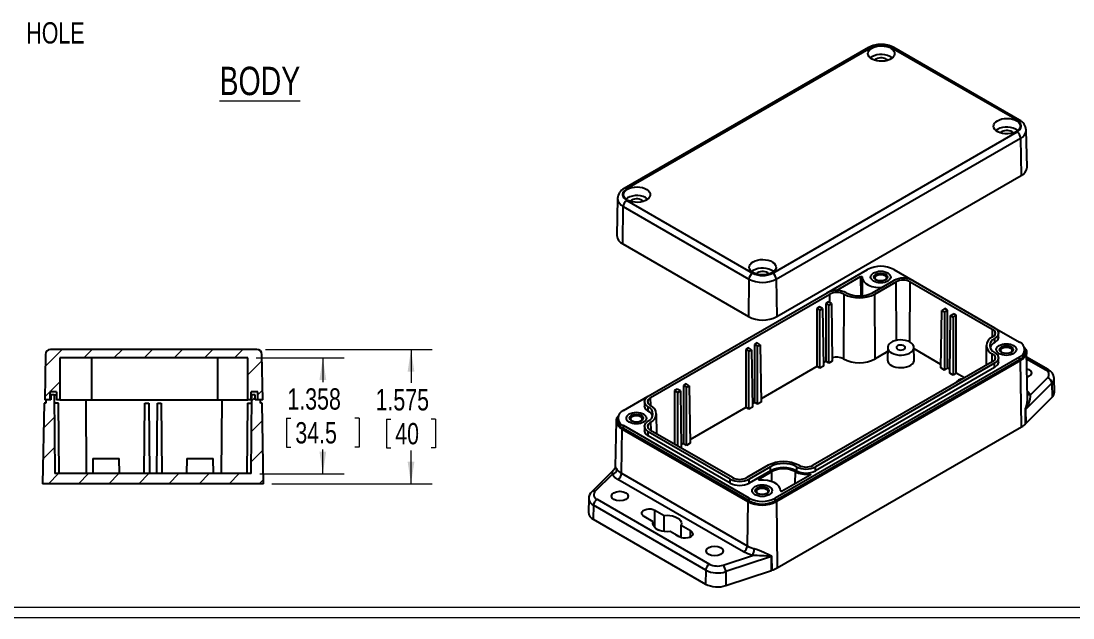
# Model space of a CAD drawing. Header units: inches. Extents: x 0.5 to 33.5, y 0.5 to 21.5.
# Drawn here: x 11.69 to 24.04, y 0.53 to 7.54 of the extents above; entities that cross this region are included whole.
import ezdxf

# ---------------------------------------------------------------- set-up
doc = ezdxf.new("R2010")
doc.units = ezdxf.units.IN
doc.header["$LTSCALE"] = 2
doc.header["$MEASUREMENT"] = 0
doc.styles.add('SLDTEXTSTYLE0', font='TXT', dxfattribs={"width": 0.75})
doc.styles.add('SLDTEXTSTYLE3', font='TXT', dxfattribs={"width": 0.683333})
doc.dimstyles.new('SLDDIMSTYLE0', dxfattribs={"dimtxt": 0.25, "dimasz": 0.26, "dimexe": 0, "dimexo": 0.0625, "dimgap": 0.0625, "dimtad": 0, "dimtih": 1, "dimtoh": 1, "dimdec": 3, "dimrnd": 1e-09, "dimzin": 12, "dimdsep": 46, "dimtxsty": 'SLDTEXTSTYLE0', "dimsah": 1, "dimcen": 0.09, "dimadec": 0, "dimazin": 3, "dimtfac": 1, "dimtdec": 3, "dimtofl": 0, "dimtmove": 0, "dimatfit": 3, "dimfxl": 1, "dimfrac": 2, "dimtolj": 1, "dimtzin": 12, "dimarcsym": 0})

# ---------------------------------------------------------------- blocks, each defined once
blk = doc.blocks.new('_D_10')
at = {"color": 7, "linetype": 'Continuous', "lineweight": 18}
for p, q in [((14.448, 3.586), (15.48, 3.586)), ((15.23, 3.586), (15.23, 3.303)), ((14.805, 2.877), (14.805, 2.54)), ((14.805, 2.877), (14.856, 2.877)), ((15.655, 2.877), (15.604, 2.877)), ((15.655, 2.877), (15.655, 2.54)), ((14.805, 2.54), (14.856, 2.54)), ((15.23, 2.227), (15.23, 2.51)), ((15.655, 2.54), (15.604, 2.54)), ((14.49, 2.227), (15.48, 2.227))]:
    blk.add_line(p, q, dxfattribs=at)
for points in [[(15.23, 3.586), (15.19, 3.326), (15.27, 3.326)], [(15.23, 2.227), (15.27, 2.487), (15.19, 2.487)]]:
    blk.add_solid(points, dxfattribs=at)
at = {"color": 7, "linetype": 'Continuous', "lineweight": 18, "char_height": 0.25, "attachment_point": 1, "style": 'SLDTEXTSTYLE0'}
for s, insert in [('1.358', (14.814, 3.229)), ('34.5', (14.907, 2.832))]:
    blk.add_mtext(s, dxfattribs=dict(at, insert=insert))
blk = doc.blocks.new('_D_11')
at = {"color": 7, "linetype": 'Continuous', "lineweight": 18}
for p, q in [((14.557, 3.684), (16.515, 3.684)), ((16.265, 3.684), (16.265, 3.293)), ((15.979, 2.867), (15.979, 2.53)), ((15.979, 2.867), (16.03, 2.867)), ((16.551, 2.867), (16.5, 2.867)), ((16.551, 2.867), (16.551, 2.53)), ((15.979, 2.53), (16.03, 2.53)), ((16.265, 2.109), (16.265, 2.5)), ((16.551, 2.53), (16.5, 2.53)), ((14.633, 2.109), (16.515, 2.109))]:
    blk.add_line(p, q, dxfattribs=at)
for points in [[(16.265, 3.684), (16.225, 3.424), (16.305, 3.424)], [(16.265, 2.109), (16.305, 2.369), (16.225, 2.369)]]:
    blk.add_solid(points, dxfattribs=at)
at = {"color": 7, "linetype": 'Continuous', "lineweight": 18, "char_height": 0.25, "attachment_point": 1, "style": 'SLDTEXTSTYLE0'}
for s, insert in [('1.575', (15.849, 3.219)), ('40', (16.08, 2.822))]:
    blk.add_mtext(s, dxfattribs=dict(at, insert=insert))
blk = doc.blocks.new('SW_NOTE_6')
at = {"color": 0, "linetype": 'Continuous', "lineweight": 0}
for p, q in [((0.364, -0.279), (0.364, -0.615)), ((0.364, -0.279), (0.415, -0.279)), ((1.026, -0.279), (0.976, -0.279)), ((1.026, -0.279), (1.026, -0.615)), ((3.285, -0.279), (3.285, -0.615)), ((3.285, -0.279), (3.336, -0.279)), ((3.947, -0.279), (3.897, -0.279)), ((3.947, -0.279), (3.947, -0.615)), ((0.364, -0.615), (0.415, -0.615)), ((1.026, -0.615), (0.976, -0.615)), ((3.285, -0.615), (3.336, -0.615)), ((3.947, -0.615), (3.897, -0.615)), ((0.532, -1.096), (0.456, -1.096)), ((0.456, -1.096), (0.456, -1.493)), ((0.716, -1.096), (0.793, -1.096)), ((0.793, -1.096), (0.793, -1.493)), ((0.456, -1.493), (0.532, -1.493)), ((0.793, -1.493), (0.716, -1.493))]:
    blk.add_line(p, q, dxfattribs=at)
at = {"color": 0, "linetype": 'Continuous', "lineweight": 0, "char_height": 0.25, "attachment_point": 1}
for s, insert, style in [('%%c', (0.194, 0.073), 'SLDTEXTSTYLE0'), ('.309', (0.55, 0.073), 'SLDTEXTSTYLE0'), ('BOSS WITH', (1.299, 0.07), 'SLDTEXTSTYLE0'), ('%%c', (3.115, 0.073), 'SLDTEXTSTYLE0'), ('.098', (3.471, 0.073), 'SLDTEXTSTYLE0'), ('HOLE', (4.22, 0.07), 'SLDTEXTSTYLE0'), ('7.8', (0.465, -0.323), 'SLDTEXTSTYLE0'), ('2.5', (3.386, -0.323), 'SLDTEXTSTYLE0'), ('.118', (0.301, -0.723), 'SLDTEXTSTYLE0'), ('DEEP (4x)', (1.133, -0.723), 'SLDTEXTSTYLE0'), ('x', (0.048, -0.723), 'SLDTEXTSTYLE0'), ('3', (0.532, -1.171), 'SLDTEXTSTYLE0'), ('MOUNTING BOSSES ACCEPT', (0.048, -1.551), 'SLDTEXTSTYLE0'), ('M3 x 4mm LG. OR #4 x 3/16" LG.', (0.048, -1.879), 'SLDTEXTSTYLE3'), ('SELF-TAPPING SCREWS', (0.048, -2.208), 'SLDTEXTSTYLE0'), ('(NOT SUPPLIED)', (0.048, -2.537), 'SLDTEXTSTYLE0')]:
    blk.add_mtext(s, dxfattribs=dict(at, insert=insert, style=style))

msp = doc.modelspace()

# ---------------------------------------------------------------- hatches: boundary and pattern name
at = {"linetype": 'Continuous', "lineweight": 18}
h = msp.add_hatch(dxfattribs=at)
h.set_pattern_fill('ANSI31', scale=2, style=0)
edge = h.paths.add_edge_path(flags=0)
edge.add_line((12.143, 3.5858), (14.3477, 3.5858))
edge.add_line((14.3477, 3.5858), (14.3477, 3.0936))
edge.add_line((14.3477, 3.0936), (14.3871, 3.0936))
edge.add_line((14.3871, 3.0936), (14.3871, 3.1881))
edge.add_line((14.3871, 3.1881), (14.4658, 3.1881))
edge.add_line((14.4658, 3.1881), (14.4658, 3.0936))
edge.add_line((14.4658, 3.0936), (14.5249, 3.0936))
edge.add_line((14.5249, 3.0936), (14.5156, 3.6262))
edge.add_arc((14.4565, 3.6251), 0.0591, 1, 90)
edge.add_line((14.4565, 3.6842), (12.0341, 3.6842))
edge.add_arc((12.0341, 3.6251), 0.0591, 90, 179)
edge.add_line((11.9751, 3.6262), (11.9658, 3.0936))
edge.add_line((11.9658, 3.0936), (12.0249, 3.0936))
edge.add_line((12.0249, 3.0936), (12.0249, 3.1881))
edge.add_line((12.0249, 3.1881), (12.1036, 3.1881))
edge.add_line((12.1036, 3.1881), (12.1036, 3.0936))
edge.add_line((12.1036, 3.0936), (12.143, 3.0936))
edge.add_line((12.143, 3.0936), (12.143, 3.5858))
h = msp.add_hatch(dxfattribs=at)
h.set_pattern_fill('ANSI31', scale=2, style=0)
h.paths.add_polyline_path([(14.3982, 3.1527), (14.3901, 2.2275), (12.0834, 2.2275), (12.0753, 3.1527), (12.036, 3.1527), (12.036, 3.0936), (11.9769, 3.0936), (11.9769, 3.0543), (11.9572, 3.0543), (11.9407, 2.1094), (14.5328, 2.1094), (14.5163, 3.0543), (14.4966, 3.0543), (14.4966, 3.0936), (14.4375, 3.0936), (14.4375, 3.1527)], flags=0)

# ---------------------------------------------------------------- linework, layer by layer
at = {"color": 7, "linetype": 'Continuous', "lineweight": 25}
for p, q in [((21.6361, 7.2286), (18.7687, 5.5733)), ((21.6657, 7.2257), (18.7983, 5.5704)), ((23.3785, 6.3739), (21.9031, 7.2257)), ((23.4081, 6.3768), (21.9326, 7.2286)), ((21.673, 7.1186), (21.6545, 7.1057)), ((20.5111, 4.5815), (23.3785, 6.2369)), ((23.1485, 6.2668), (23.13, 6.254)), ((23.496, 5.8249), (23.4867, 6.2596)), ((20.5529, 4.5101), (23.4203, 6.1654)), ((23.4203, 6.1654), (23.4269, 5.7268)), ((20.5595, 4.0714), (23.4269, 5.7268)), ((18.6901, 5.4561), (18.6808, 5.0213)), ((18.8056, 5.4633), (18.7871, 5.4504)), ((18.7983, 5.4333), (20.2737, 4.5815)), ((18.7499, 4.9232), (18.7565, 5.3618)), ((18.7565, 5.3618), (20.232, 4.5101)), ((18.7499, 4.9232), (20.2254, 4.0714)), ((20.2811, 4.6115), (20.2626, 4.5986)), ((21.1519, 4.3502), (21.6251, 4.6234)), ((21.9314, 4.6234), (22.154, 4.4948)), ((20.232, 4.5101), (20.2254, 4.0714)), ((20.5529, 4.5101), (20.5595, 4.0714)), ((21.2583, 4.3762), (21.5416, 4.5398)), ((21.6808, 4.3502), (21.9314, 4.4948)), ((21.7087, 4.3341), (21.9592, 4.4788)), ((22.1262, 4.4788), (23.0867, 3.9243)), ((22.1541, 4.4948), (23.1145, 3.9404)), ((19.0501, 3.1368), (21.1519, 4.3502)), ((19.0779, 3.1208), (21.1797, 4.3341)), ((21.3468, 4.3341), (21.341, 3.5754)), ((21.7144, 3.5754), (21.7087, 4.3341)), ((21.1641, 4.244), (21.1325, 4.2258)), ((21.1325, 4.2258), (21.1325, 3.5448)), ((21.1686, 4.205), (21.1325, 4.2258)), ((21.2001, 4.2232), (21.1641, 4.244)), ((21.1686, 4.205), (21.2001, 4.2232)), ((21.1686, 3.524), (21.1686, 4.205)), ((21.2001, 4.2232), (21.2103, 3.5481)), ((21.0611, 4.1846), (21.0295, 4.1663)), ((21.0295, 4.1663), (21.0295, 3.4854)), ((21.0656, 4.1455), (21.0295, 4.1663)), ((21.0971, 4.1637), (21.0611, 4.1846)), ((21.0656, 4.1455), (21.0971, 4.1637)), ((21.0656, 3.4645), (21.0656, 4.1455)), ((21.0971, 4.1637), (21.1073, 3.4887)), ((22.4854, 3.4678), (22.4956, 4.1429)), ((22.5316, 4.1637), (22.4956, 4.1429)), ((22.4956, 4.1429), (22.5271, 4.1247)), ((22.5271, 4.1247), (22.5632, 4.1455)), ((22.5271, 4.1247), (22.5271, 3.4437)), ((22.5632, 4.1455), (22.5316, 4.1637)), ((22.5632, 3.4645), (22.5632, 4.1455)), ((22.5884, 3.4083), (22.5986, 4.0834)), ((22.5986, 4.0834), (22.6346, 4.1042)), ((22.5986, 4.0834), (22.6301, 4.0652)), ((22.6301, 4.0652), (22.6662, 4.086)), ((22.6662, 4.086), (22.6346, 4.1042)), ((22.6662, 3.405), (22.6662, 4.086)), ((22.6301, 4.0652), (22.6301, 3.3842)), ((23.1146, 3.9403), (23.4068, 3.7716)), ((23.1607, 3.8278), (23.1607, 3.8762)), ((20.3289, 3.7619), (20.2974, 3.7437)), ((20.2974, 3.7437), (20.2974, 3.0627)), ((20.3334, 3.7229), (20.2974, 3.7437)), ((20.365, 3.7411), (20.3289, 3.7619)), ((20.3334, 3.7229), (20.365, 3.7411)), ((20.3334, 3.0419), (20.3334, 3.7229)), ((20.365, 3.7411), (20.3752, 3.066)), ((21.8606, 3.7083), (21.8575, 3.5637)), ((22.1723, 3.5637), (22.1692, 3.7083)), ((23.0175, 3.7324), (23.015, 3.4972)), ((23.1145, 3.8118), (23.1145, 3.7636)), ((11.9751, 3.6262), (11.9658, 3.0936)), ((14.4565, 3.6842), (12.0341, 3.6842)), ((14.3477, 3.5858), (12.143, 3.5858)), ((12.143, 3.5858), (12.143, 3.0936)), ((12.517, 3.0936), (12.517, 3.5858)), ((13.9934, 3.5858), (13.9934, 3.0936)), ((14.3477, 3.0936), (14.3477, 3.5858)), ((14.5249, 3.0936), (14.5156, 3.6262)), ((20.2259, 3.7024), (20.1944, 3.6842)), ((20.1944, 3.6842), (20.1944, 3.0032)), ((20.2304, 3.6634), (20.1944, 3.6842)), ((20.262, 3.6816), (20.2259, 3.7024)), ((20.2304, 3.6634), (20.262, 3.6816)), ((20.2304, 2.9824), (20.2304, 3.6634)), ((20.262, 3.6816), (20.2722, 3.0065)), ((23.4068, 3.5948), (20.5394, 1.9395)), ((21.8257, 3.6396), (21.7144, 3.5754)), ((21.8595, 3.6591), (21.8257, 3.6396)), ((21.8257, 3.6396), (21.8259, 3.6426)), ((21.8258, 3.6422), (21.8257, 3.6396)), ((21.8258, 3.6422), (21.8259, 3.6426)), ((21.8259, 3.6426), (21.8596, 3.6621)), ((22.486, 3.509), (22.1696, 3.6917)), ((23.1607, 3.5385), (23.1607, 3.5869)), ((23.4068, 3.5627), (23.4068, 3.5948)), ((23.4703, 3.651), (23.4703, 3.6833)), ((23.5014, 3.1151), (23.4899, 3.6528)), ((23.7448, 3.4489), (23.4911, 3.5954)), ((21.0295, 3.4854), (20.3746, 3.1072)), ((23.4068, 3.5627), (20.5394, 1.9074)), ((23.4208, 3.5547), (20.5534, 1.8993)), ((23.0867, 3.5386), (20.9849, 2.3252)), ((23.1145, 3.5225), (21.0127, 2.3092)), ((23.1145, 3.4743), (21.0127, 2.2609)), ((21.0656, 3.4645), (21.0295, 3.4854)), ((21.1073, 3.4887), (21.0656, 3.4645)), ((21.1325, 3.5448), (21.1067, 3.5299)), ((21.1686, 3.524), (21.1325, 3.5448)), ((21.2103, 3.5481), (21.1686, 3.524)), ((22.5271, 3.4437), (22.4854, 3.4678)), ((22.5271, 3.4437), (22.5632, 3.4645)), ((22.589, 3.4496), (22.5631, 3.4645)), ((23.1145, 3.4743), (23.1145, 3.5225)), ((23.4324, 2.7764), (23.4208, 3.5547)), ((22.6301, 3.3842), (22.5884, 3.4083)), ((22.6662, 3.405), (22.6301, 3.3842)), ((22.7607, 3.3504), (22.6662, 3.405)), ((23.5182, 3.3697), (23.4962, 3.3612)), ((23.7366, 3.3524), (23.5382, 3.154)), ((23.8171, 3.1836), (23.8137, 3.3452)), ((19.3908, 3.2205), (19.3592, 3.2023)), ((19.4268, 3.1997), (19.3908, 3.2205)), ((19.4938, 3.2798), (19.4622, 3.2615)), ((19.4622, 3.2615), (19.4622, 2.5806)), ((19.4983, 3.2407), (19.4622, 3.2615)), ((19.5298, 3.2589), (19.4938, 3.2798)), ((19.4983, 3.2407), (19.5298, 3.2589)), ((19.4983, 2.5597), (19.4983, 3.2407)), ((19.5298, 3.2589), (19.54, 2.5839)), ((23.7878, 3.288), (23.4784, 2.9786)), ((23.7878, 3.288), (23.7908, 3.1254)), ((12.0249, 3.0936), (11.9658, 3.0936)), ((12.036, 3.0936), (11.9769, 3.0936)), ((11.9769, 3.0936), (11.9769, 3.0543)), ((12.0249, 3.1881), (12.0249, 3.0936)), ((12.1036, 3.1881), (12.0249, 3.1881)), ((12.0753, 3.1527), (12.036, 3.1527)), ((12.036, 3.1527), (12.036, 3.0936)), ((12.0753, 3.1527), (12.0834, 2.2275)), ((12.0753, 3.1527), (12.1036, 3.1527)), ((12.1036, 3.1881), (12.1036, 3.0936)), ((12.143, 3.0936), (12.1036, 3.0936)), ((12.143, 3.0936), (12.202, 3.0936)), ((12.202, 3.0936), (12.517, 3.0936)), ((12.4574, 2.2275), (12.4499, 3.0936)), ((12.517, 3.0936), (12.576, 3.0936)), ((12.576, 3.0936), (13.9343, 3.0936)), ((13.9343, 3.0936), (13.9934, 3.0936)), ((13.9934, 3.0936), (14.2886, 3.0936)), ((14.0433, 3.0936), (14.0358, 2.2275)), ((14.2886, 3.0936), (14.3477, 3.0936)), ((14.3871, 3.0936), (14.3477, 3.0936)), ((14.3871, 3.0936), (14.3871, 3.1881)), ((14.4658, 3.1881), (14.3871, 3.1881)), ((14.3871, 3.1527), (14.3982, 3.1527)), ((14.3901, 2.2275), (14.3982, 3.1527)), ((14.4375, 3.1527), (14.3982, 3.1527)), ((14.4375, 3.0936), (14.4375, 3.1527)), ((14.4966, 3.0936), (14.4375, 3.0936)), ((14.4658, 3.0936), (14.4658, 3.1881)), ((14.5249, 3.0936), (14.4658, 3.0936)), ((14.4966, 3.0543), (14.4966, 3.0936)), ((18.7577, 2.9681), (19.05, 3.1368)), ((19.3592, 3.2023), (19.3592, 2.5726)), ((19.3592, 3.2023), (19.3953, 3.1815)), ((19.3953, 3.1815), (19.4268, 3.1997)), ((19.3953, 2.5518), (19.3953, 3.1815)), ((19.4268, 3.1997), (19.437, 2.5278)), ((23.4814, 2.8161), (23.7908, 3.1254)), ((11.9572, 3.0543), (11.9407, 2.1094)), ((11.9769, 3.0543), (11.9572, 3.0543)), ((12.1272, 3.0543), (12.0762, 3.0543)), ((12.1344, 2.2275), (12.1272, 3.0543)), ((13.1344, 2.2275), (13.1416, 3.0543)), ((13.1416, 3.0543), (13.1862, 3.0543)), ((13.1862, 3.0543), (13.1935, 2.2275)), ((13.2801, 2.2275), (13.2873, 3.0543)), ((13.2873, 3.0543), (13.3319, 3.0543)), ((13.3319, 3.0543), (13.3391, 2.2275)), ((14.3463, 3.0543), (14.3391, 2.2275)), ((14.3463, 3.0543), (14.3973, 3.0543)), ((14.5163, 3.0543), (14.4966, 3.0543)), ((14.5328, 2.1094), (14.5163, 3.0543)), ((19.0039, 3.0726), (19.0039, 3.0242)), ((19.0501, 2.96), (19.0501, 3.0083)), ((20.1944, 3.0032), (19.5394, 2.6251)), ((20.2304, 2.9824), (20.1944, 3.0032)), ((20.2722, 3.0065), (20.2304, 2.9824)), ((20.2974, 3.0627), (20.2716, 3.0478)), ((20.3334, 3.0419), (20.2974, 3.0627)), ((20.3752, 3.066), (20.3334, 3.0419)), ((23.4798, 2.8143), (23.4767, 2.9768)), ((23.4784, 2.9786), (23.4814, 2.8161)), ((18.6747, 2.8492), (18.6631, 2.3091)), ((18.6943, 2.8797), (18.6943, 2.8475)), ((19.1496, 2.6937), (19.1471, 2.9288)), ((18.736, 2.2314), (18.7438, 2.7511)), ((18.7438, 2.7511), (20.2193, 1.8993)), ((20.2332, 1.9395), (18.7577, 2.7913)), ((18.7577, 2.7591), (18.7577, 2.7913)), ((20.2332, 1.9074), (18.7577, 2.7591)), ((19.0039, 2.7834), (19.0039, 2.7349)), ((20.0105, 2.1645), (19.0501, 2.719)), ((19.0501, 2.6708), (19.0501, 2.719)), ((20.0383, 2.1806), (19.0779, 2.735)), ((20.565, 1.1211), (23.4324, 2.7764)), ((23.4814, 2.8161), (23.4798, 2.8143)), ((20.0105, 2.1163), (19.0501, 2.6708)), ((19.4622, 2.5806), (19.4364, 2.5657)), ((19.4983, 2.5597), (19.4622, 2.5806)), ((19.54, 2.5839), (19.4983, 2.5597)), ((12.5313, 2.4046), (12.5282, 2.2275)), ((12.5313, 2.4046), (12.6856, 2.4046)), ((12.6856, 2.4046), (12.8399, 2.4046)), ((12.843, 2.2275), (12.8399, 2.4046)), ((13.6336, 2.4046), (13.6305, 2.2275)), ((13.6336, 2.4046), (13.7879, 2.4046)), ((13.7879, 2.4046), (13.9423, 2.4046)), ((13.9454, 2.2275), (13.9423, 2.4046)), ((14.3901, 2.2275), (12.0834, 2.2275)), ((12.4574, 2.2306), (12.4574, 2.2311)), ((12.4574, 2.2275), (12.4574, 2.2311)), ((13.1935, 2.2275), (13.1344, 2.2275)), ((18.6492, 2.2776), (18.3862, 2.0146)), ((18.736, 2.2314), (20.2115, 1.3796)), ((20.4559, 2.3252), (20.2054, 2.1806)), ((20.4838, 2.3092), (20.2332, 2.1645)), ((20.4838, 2.2609), (20.2332, 2.1163)), ((20.3483, 2.1634), (20.5005, 2.2513)), ((20.4838, 2.2609), (20.4838, 2.3092)), ((20.79, 2.3092), (20.79, 2.2609)), ((21.0127, 2.2609), (21.0127, 2.3092)), ((14.5328, 2.1094), (11.9407, 2.1094)), ((12.0735, 2.1094), (12.0735, 2.1093)), ((12.2939, 2.1094), (12.2939, 2.1093)), ((12.6048, 2.1093), (12.6048, 2.1094)), ((13.8687, 2.1094), (13.8687, 2.1093)), ((14.1796, 2.1093), (14.1796, 2.1094)), ((18.6264, 2.2195), (18.428, 2.0211)), ((20.1697, 1.3082), (18.6943, 2.1599)), ((20.0105, 2.1163), (20.0105, 2.1645)), ((20.2332, 2.1163), (20.2332, 2.1645)), ((20.9491, 2.2114), (20.623, 2.0231)), ((18.3509, 1.9363), (18.3475, 1.7747)), ((18.4076, 1.856), (18.4051, 1.693)), ((19.7253, 1.0953), (18.4076, 1.856)), ((18.4493, 1.9274), (19.767, 1.1667)), ((20.2193, 1.8993), (20.2115, 1.3796)), ((20.2332, 1.9074), (20.2332, 1.9395)), ((20.5394, 1.9074), (20.5394, 1.9395)), ((20.5534, 1.8993), (20.565, 1.1211)), ((19.128, 1.7996), (19.2373, 1.7365)), ((19.2373, 1.5477), (19.2373, 1.7365)), ((18.4051, 1.693), (19.7228, 0.9323)), ((19.1092, 1.6626), (18.9999, 1.7257)), ((19.1092, 1.6216), (19.1092, 1.6626)), ((19.4363, 1.6216), (19.5456, 1.5585)), ((19.4363, 1.4763), (19.4363, 1.6216)), ((19.1379, 1.5849), (19.1737, 1.5643)), ((19.4175, 1.4846), (19.3082, 1.5477)), ((19.9292, 1.1544), (20.2729, 1.269)), ((20.4946, 1.2561), (19.9587, 1.0775)), ((20.4962, 1.0928), (20.4946, 1.2561)), ((20.4977, 1.2571), (20.4993, 1.0937)), ((19.7253, 1.0953), (19.7228, 0.9323)), ((19.9587, 1.0775), (19.9605, 0.9142)), ((19.9605, 0.9142), (20.4962, 1.0928)), ((20.4993, 1.0937), (20.4962, 1.0928))]:
    msp.add_line(p, q, dxfattribs=at)
at = {"color": 8, "linetype": 'Continuous', "lineweight": 25}
for p, q in [((21.5416, 4.5398), (21.5433, 4.3145)), ((21.5617, 4.535), (21.5594, 4.3154)), ((21.9644, 3.7914), (21.9592, 4.4788)), ((22.1209, 3.772), (22.1262, 4.4788)), ((21.1805, 4.2346), (21.1797, 4.3341)), ((23.0867, 3.9243), (23.086, 3.8299)), ((23.086, 3.5406), (23.0867, 3.635)), ((23.086, 3.5382), (23.086, 3.539)), ((23.4916, 3.5751), (23.7153, 3.446)), ((19.0786, 3.0247), (19.0779, 3.1208)), ((19.0779, 2.8315), (19.0786, 2.7346)), ((20.5013, 2.1332), (20.5005, 2.2513)), ((20.7733, 2.2513), (20.7722, 2.1093)), ((20.9384, 2.2052), (20.9384, 2.2229)), ((20.3483, 2.1538), (20.3483, 2.1634)), ((19.128, 1.5937), (19.128, 1.7996)), ((19.5456, 1.4846), (19.5456, 1.5585))]:
    msp.add_line(p, q, dxfattribs=at)
at = {"color": 7, "linetype": 'Continuous', "lineweight": 18}
for p, q in [((33.3785, 0.6581), (0.6265, 0.6581)), ((33.5025, 0.5341), (0.5025, 0.5341))]:
    msp.add_line(p, q, dxfattribs=at)
at = {"color": 7, "linetype": 'Continuous', "lineweight": 25, "flags": 128}
for points in [[(21.673, 7.2214), (21.6977, 7.2331), (21.726, 7.2416), (21.7566, 7.2466), (21.7884, 7.248), (21.82, 7.2457), (21.8501, 7.2398), (21.8776, 7.2304), (21.9012, 7.2181), (21.9201, 7.2033), (21.9334, 7.1866), (21.9406, 7.1686), (21.9414, 7.1503), (21.9358, 7.1321), (21.924, 7.1151), (21.9064, 7.0997), (21.8839, 7.0867), (21.8573, 7.0766), (21.8277, 7.0698), (21.7963, 7.0665), (21.7645, 7.067), (21.7334, 7.0711), (21.7045, 7.0788), (21.6788, 7.0897), (21.6574, 7.1033), (21.6413, 7.1192), (21.631, 7.1366), (21.6269, 7.1549), (21.6294, 7.1732), (21.6381, 7.1909), (21.6529, 7.2072), (21.673, 7.2214)], [(21.7061, 7.0783), (21.7072, 7.0793), (21.7217, 7.0904)], [(23.1485, 6.3697), (23.1732, 6.3813), (23.2014, 6.3898), (23.2321, 6.3949), (23.2638, 6.3963), (23.2954, 6.394), (23.3256, 6.388), (23.353, 6.3787), (23.3767, 6.3663), (23.3955, 6.3515), (23.4089, 6.3348), (23.4161, 6.3169), (23.4169, 6.2985), (23.4112, 6.2804), (23.3994, 6.2633), (23.3819, 6.2479), (23.3594, 6.2349), (23.3327, 6.2248), (23.3032, 6.218), (23.2718, 6.2147), (23.2399, 6.2152), (23.2089, 6.2194), (23.1799, 6.227), (23.1543, 6.2379), (23.1329, 6.2516), (23.1167, 6.2674), (23.1064, 6.2848), (23.1024, 6.3031), (23.1048, 6.3214), (23.1136, 6.3391), (23.1283, 6.3554), (23.1485, 6.3697)], [(23.3785, 6.2369), (23.4139, 6.2669), (23.4242, 6.2855), (23.4277, 6.3054), (23.4242, 6.3253), (23.4139, 6.3439), (23.3785, 6.3739)], [(23.1816, 6.2265), (23.1826, 6.2276), (23.1972, 6.2387)], [(18.7983, 5.5704), (18.7629, 5.5403), (18.7527, 5.5217), (18.7491, 5.5018), (18.7527, 5.482), (18.7629, 5.4633), (18.7983, 5.4333)], [(18.8056, 5.5661), (18.8303, 5.5777), (18.8586, 5.5863), (18.8892, 5.5913), (18.921, 5.5927), (18.9526, 5.5904), (18.9827, 5.5844), (19.0102, 5.5751), (19.0338, 5.5628), (19.0527, 5.548), (19.066, 5.5312), (19.0732, 5.5133), (19.074, 5.4949), (19.0684, 5.4768), (19.0566, 5.4597), (19.039, 5.4444), (19.0165, 5.4314), (18.9899, 5.4213), (18.9603, 5.4144), (18.9289, 5.4112), (18.8971, 5.4117), (18.866, 5.4158), (18.8371, 5.4235), (18.8114, 5.4344), (18.79, 5.448), (18.7739, 5.4639), (18.7636, 5.4813), (18.7595, 5.4995), (18.762, 5.5179), (18.7707, 5.5356), (18.7855, 5.5519), (18.8056, 5.5661)], [(18.8387, 5.4229), (18.8398, 5.424), (18.8543, 5.4351)], [(20.2811, 4.7144), (20.3058, 4.726), (20.334, 4.7345), (20.3647, 4.7396), (20.3964, 4.741), (20.428, 4.7386), (20.4582, 4.7327), (20.4856, 4.7234), (20.5093, 4.711), (20.5281, 4.6962), (20.5414, 4.6795), (20.5487, 4.6616), (20.5495, 4.6432), (20.5438, 4.6251), (20.532, 4.608), (20.5145, 4.5926), (20.492, 4.5796), (20.4653, 4.5695), (20.4358, 4.5627), (20.4044, 4.5594), (20.3725, 4.5599), (20.3415, 4.5641), (20.3125, 4.5717), (20.2869, 4.5826), (20.2655, 4.5963), (20.2493, 4.6121), (20.239, 4.6295), (20.235, 4.6478), (20.2374, 4.6661), (20.2462, 4.6838), (20.2609, 4.7001), (20.2811, 4.7144)], [(20.3142, 4.5712), (20.3152, 4.5723), (20.3298, 4.5834)], [(21.8618, 4.4868), (21.8252, 4.4724), (21.8022, 4.4682), (21.7783, 4.4668), (21.7543, 4.4682), (21.7314, 4.4724), (21.6947, 4.4868), (21.6699, 4.5079), (21.6626, 4.5212), (21.6602, 4.535), (21.6626, 4.5488), (21.6699, 4.5621), (21.6947, 4.5832)], [(21.6947, 4.5832), (21.7314, 4.5976), (21.7543, 4.6018), (21.7783, 4.6032), (21.8022, 4.6018), (21.8252, 4.5976), (21.8618, 4.5832), (21.8867, 4.5621), (21.8939, 4.5488), (21.8964, 4.535), (21.8939, 4.5212), (21.8867, 4.5079), (21.8618, 4.4868)], [(21.7212, 4.568), (21.7474, 4.5781), (21.7783, 4.5816), (21.8091, 4.5781), (21.8353, 4.568), (21.8528, 4.5529), (21.859, 4.535), (21.8528, 4.5172), (21.8353, 4.5021)], [(21.5416, 4.5398), (21.5444, 4.541), (21.5476, 4.5416), (21.551, 4.5417), (21.5544, 4.5413), (21.5574, 4.5402), (21.5597, 4.5387), (21.5612, 4.537), (21.5617, 4.535)], [(21.5617, 4.535), (21.5666, 4.5086), (21.581, 4.4834), (21.6043, 4.4605), (21.6355, 4.441), (21.673, 4.4257), (21.7154, 4.4154), (21.7605, 4.4104), (21.7858, 4.4108)], [(21.8353, 4.5021), (21.8091, 4.492), (21.7783, 4.4884), (21.7474, 4.492), (21.7212, 4.5021), (21.7037, 4.5172), (21.6976, 4.535), (21.7037, 4.5529), (21.7212, 4.568)], [(21.7295, 4.5535), (21.747, 4.5608), (21.7675, 4.5647), (21.789, 4.5647), (21.8095, 4.5608), (21.827, 4.5535), (21.8396, 4.5434), (21.8463, 4.5316), (21.8463, 4.5192), (21.8396, 4.5073), (21.827, 4.4973)], [(23.0867, 3.9243), (23.1123, 3.9022), (23.1213, 3.8761), (23.1123, 3.85), (23.0867, 3.8279)], [(23.1145, 3.9404), (23.1487, 3.9109), (23.1607, 3.8761), (23.1487, 3.8413), (23.1145, 3.8118)], [(21.9058, 3.6442), (21.9308, 3.6325), (21.9596, 3.6241), (21.9908, 3.6192), (22.023, 3.6183), (22.0548, 3.6212), (22.085, 3.6279), (22.112, 3.638), (22.1348, 3.6512), (22.1524, 3.6668), (22.164, 3.6842), (22.169, 3.7026), (22.1673, 3.7212), (22.159, 3.7392), (22.1443, 3.7558), (22.124, 3.7702), (22.0989, 3.782), (22.0702, 3.7904), (22.039, 3.7952), (22.0068, 3.7962), (21.975, 3.7933), (21.9448, 3.7866), (21.9178, 3.7765), (21.895, 3.7633), (21.8774, 3.7477), (21.8658, 3.7303), (21.8608, 3.7119), (21.8625, 3.6933), (21.8708, 3.6753), (21.8855, 3.6587), (21.9058, 3.6442)], [(21.9779, 3.6859), (21.9938, 3.6796), (22.0125, 3.6771), (22.0315, 3.6786), (22.0483, 3.684), (22.0606, 3.6926), (22.0667, 3.7031), (22.0658, 3.7142), (22.058, 3.7243), (22.0445, 3.7322), (22.0269, 3.7366), (22.0077, 3.7371), (21.9894, 3.7336), (21.9747, 3.7265), (21.9653, 3.7168), (21.9626, 3.7058), (21.9671, 3.695), (21.9779, 3.6859)], [(23.1607, 3.8279), (23.1487, 3.7931), (23.1145, 3.7636)], [(23.3372, 3.635), (23.3006, 3.6207), (23.2777, 3.6164), (23.2537, 3.615), (23.2298, 3.6164), (23.2068, 3.6207), (23.1702, 3.635), (23.1453, 3.6561), (23.138, 3.6694), (23.1356, 3.6832), (23.138, 3.6971), (23.1453, 3.7103), (23.1702, 3.7314)], [(23.1702, 3.7314), (23.2068, 3.7458), (23.2298, 3.75), (23.2537, 3.7514), (23.2777, 3.75), (23.3006, 3.7458), (23.3372, 3.7314), (23.3621, 3.7103), (23.3694, 3.6971), (23.3718, 3.6832), (23.3694, 3.6694), (23.3621, 3.6561), (23.3372, 3.635)], [(23.3108, 3.6503), (23.2846, 3.6402), (23.2537, 3.6367), (23.2228, 3.6402), (23.1967, 3.6503), (23.1792, 3.6654), (23.173, 3.6833), (23.1792, 3.7011), (23.1967, 3.7162)], [(23.1967, 3.7162), (23.2228, 3.7263), (23.2537, 3.7299), (23.2846, 3.7263), (23.3108, 3.7162), (23.3283, 3.7011), (23.3344, 3.6833), (23.3283, 3.6654), (23.3108, 3.6503)], [(23.205, 3.7017), (23.2224, 3.7091), (23.2429, 3.7129), (23.2645, 3.7129), (23.285, 3.7091), (23.3024, 3.7017), (23.3151, 3.6917), (23.3218, 3.6798), (23.3218, 3.6674), (23.3151, 3.6556), (23.3024, 3.6455)], [(23.4638, 3.7135), (23.4678, 3.7087), (23.4819, 3.6864), (23.489, 3.663), (23.489, 3.6392), (23.4819, 3.6158), (23.4678, 3.5934), (23.4472, 3.5729), (23.4208, 3.5547)], [(23.0867, 3.635), (23.1123, 3.6129), (23.1213, 3.5868), (23.1123, 3.5607), (23.0867, 3.5386)], [(23.1145, 3.6511), (23.1487, 3.6216), (23.1607, 3.5868), (23.1487, 3.552), (23.1145, 3.5225)], [(21.9036, 3.4983), (21.9283, 3.4867), (21.9565, 3.4782), (21.9871, 3.4731), (22.0189, 3.4717), (22.0505, 3.4741), (22.0806, 3.48), (22.1081, 3.4893), (22.1317, 3.5017), (22.1506, 3.5165), (22.1639, 3.5332), (22.1711, 3.5511), (22.1723, 3.5637)], [(23.1607, 3.5386), (23.1487, 3.5038), (23.1145, 3.4743)], [(23.4941, 3.4594), (23.5182, 3.4501), (23.5395, 3.4317), (23.547, 3.4099), (23.5395, 3.3882), (23.5182, 3.3697)], [(19.0501, 3.0083), (19.0159, 3.0377), (19.0039, 3.0725), (19.0159, 3.1073), (19.0501, 3.1368)], [(19.0779, 3.0243), (19.0523, 3.0464), (19.0433, 3.0725), (19.0523, 3.0986), (19.0779, 3.1208)], [(19.0501, 2.96), (19.0159, 2.9895), (19.0039, 3.0243)], [(23.4767, 2.9768), (23.4775, 2.9777), (23.4784, 2.9786)], [(18.7438, 2.7511), (18.7174, 2.7693), (18.6968, 2.7899), (18.6827, 2.8122), (18.6755, 2.8356), (18.6755, 2.8594), (18.6827, 2.8828), (18.6957, 2.9038)], [(18.9944, 2.8315), (18.9578, 2.8171), (18.9348, 2.8129), (18.9109, 2.8115), (18.8869, 2.8129), (18.8639, 2.8171), (18.8273, 2.8315), (18.8025, 2.8526), (18.7952, 2.8658), (18.7927, 2.8797), (18.7952, 2.8935), (18.8025, 2.9068), (18.8273, 2.9279)], [(18.8273, 2.9279), (18.8639, 2.9423), (18.8869, 2.9465), (18.9109, 2.9479), (18.9348, 2.9465), (18.9578, 2.9423), (18.9944, 2.9279), (19.0193, 2.9068), (19.0265, 2.8935), (19.029, 2.8797), (19.0265, 2.8659), (19.0193, 2.8526), (18.9944, 2.8315)], [(18.9679, 2.8468), (18.9417, 2.8367), (18.9109, 2.8331), (18.88, 2.8367), (18.8538, 2.8468), (18.8363, 2.8619), (18.8302, 2.8797), (18.8363, 2.8975), (18.8538, 2.9127)], [(18.8538, 2.9127), (18.88, 2.9228), (18.9109, 2.9263), (18.9417, 2.9228), (18.9679, 2.9127), (18.9854, 2.8975), (18.9916, 2.8797), (18.9854, 2.8619), (18.9679, 2.8468)], [(18.8621, 2.8982), (18.8796, 2.9055), (18.9001, 2.9093), (18.9216, 2.9093), (18.9421, 2.9055), (18.9596, 2.8982), (18.9722, 2.8881), (18.9789, 2.8763), (18.9789, 2.8638), (18.9722, 2.852), (18.9596, 2.8419)], [(19.0501, 2.719), (19.0159, 2.7485), (19.0039, 2.7833), (19.0159, 2.818), (19.0501, 2.8475)], [(19.0501, 2.6708), (19.0159, 2.7002), (19.0039, 2.735)], [(19.0779, 2.735), (19.0523, 2.7572), (19.0433, 2.7833), (19.0523, 2.8094), (19.0779, 2.8315)], [(18.6631, 2.3102), (18.6578, 2.2893), (18.649, 2.2774)], [(20.9384, 2.2229), (20.9421, 2.223), (20.9458, 2.2224), (20.9488, 2.2212), (20.9512, 2.2195), (20.9524, 2.2174), (20.9525, 2.2152), (20.9514, 2.2132), (20.9491, 2.2114)], [(18.6943, 2.1599), (18.6551, 2.1877), (18.6264, 2.2195)], [(20.3581, 2.1519), (20.3545, 2.1519), (20.351, 2.1526), (20.3481, 2.1539), (20.346, 2.1556), (20.3449, 2.1576), (20.345, 2.1597), (20.3461, 2.1617), (20.3483, 2.1634)], [(20.6029, 2.0279), (20.598, 2.0543), (20.5835, 2.0795), (20.5602, 2.1024), (20.5291, 2.1219), (20.4915, 2.1372), (20.4492, 2.1475), (20.4041, 2.1525), (20.3581, 2.1519)], [(18.7856, 1.9234), (18.7537, 1.911), (18.716, 1.9067), (18.6783, 1.911), (18.6464, 1.9234), (18.6251, 1.9418), (18.6176, 1.9635), (18.6251, 1.9853), (18.6464, 2.0037)], [(18.6464, 2.0037), (18.6783, 2.016), (18.716, 2.0204), (18.7537, 2.016), (18.7856, 2.0037), (18.8069, 1.9853), (18.8144, 1.9635), (18.8069, 1.9418), (18.7856, 1.9234)], [(20.4698, 1.9797), (20.4332, 1.9653), (20.4103, 1.9611), (20.3863, 1.9597), (20.3624, 1.9611), (20.3394, 1.9653), (20.3028, 1.9797), (20.2779, 2.0008), (20.2706, 2.0141), (20.2682, 2.0279), (20.2706, 2.0417), (20.2779, 2.055), (20.3028, 2.0761)], [(20.3028, 2.0761), (20.3394, 2.0905), (20.3623, 2.0947), (20.3863, 2.0961), (20.4103, 2.0947), (20.4332, 2.0905), (20.4698, 2.0761), (20.4947, 2.055), (20.502, 2.0417), (20.5044, 2.0279), (20.502, 2.0141), (20.4947, 2.0008), (20.4698, 1.9797)], [(20.4434, 1.995), (20.4172, 1.9849), (20.3863, 1.9814), (20.3554, 1.9849), (20.3292, 1.995), (20.3118, 2.0101), (20.3056, 2.0279), (20.3118, 2.0458), (20.3292, 2.0609)], [(20.3292, 2.0609), (20.3554, 2.071), (20.3863, 2.0745), (20.4172, 2.071), (20.4434, 2.0609), (20.4609, 2.0458), (20.467, 2.0279), (20.4609, 2.0101), (20.4434, 1.995)], [(20.3376, 2.0464), (20.355, 2.0537), (20.3755, 2.0576), (20.3971, 2.0576), (20.4176, 2.0537), (20.435, 2.0464), (20.4477, 2.0364), (20.4544, 2.0245), (20.4544, 2.0121), (20.4477, 2.0002), (20.435, 1.9902)], [(18.9999, 1.7257), (18.9845, 1.7376), (18.9755, 1.7515), (18.9737, 1.7664), (18.9791, 1.7809), (18.9915, 1.794), (19.0097, 1.8045), (19.0323, 1.8116), (19.0575, 1.8148), (19.0832, 1.8137), (19.1074, 1.8085), (19.128, 1.7996)], [(19.2373, 1.7365), (19.2705, 1.7387), (19.3037, 1.737), (19.3357, 1.7316), (19.3652, 1.7226), (19.3911, 1.7104), (19.4122, 1.6955), (19.4278, 1.6785), (19.4372, 1.66), (19.4401, 1.6408), (19.4363, 1.6216)], [(19.3082, 1.5477), (19.2751, 1.5455), (19.2418, 1.5472), (19.2098, 1.5526), (19.1803, 1.5616), (19.1544, 1.5738), (19.1333, 1.5887), (19.1177, 1.6058), (19.1083, 1.6242), (19.1055, 1.6434), (19.1092, 1.6626)], [(19.3718, 1.511), (19.3911, 1.5015), (19.4076, 1.4903)], [(19.5456, 1.5585), (19.561, 1.5466), (19.57, 1.5327), (19.5719, 1.5178), (19.5664, 1.5033), (19.554, 1.4903), (19.5358, 1.4797), (19.5132, 1.4726), (19.488, 1.4694), (19.4623, 1.4705), (19.4382, 1.4757), (19.4175, 1.4846)], [(19.8991, 1.2805), (19.8672, 1.2682), (19.8295, 1.2639), (19.7919, 1.2682), (19.7599, 1.2805), (19.7386, 1.2989), (19.7311, 1.3207), (19.7386, 1.3424), (19.7599, 1.3609)], [(19.7599, 1.3609), (19.7919, 1.3732), (19.8295, 1.3775), (19.8672, 1.3732), (19.8991, 1.3609), (19.9205, 1.3424), (19.928, 1.3207), (19.9205, 1.2989), (19.8991, 1.2805)], [(20.2729, 1.269), (20.2178, 1.2855), (20.1697, 1.3082)], [(20.2947, 1.348), (20.3221, 1.3402), (20.3526, 1.329), (20.3789, 1.3182), (20.4072, 1.3057), (20.4318, 1.2945), (20.4571, 1.2828), (20.4797, 1.272), (20.4884, 1.2673), (20.4953, 1.2623), (20.4971, 1.2597), (20.4977, 1.2571)], [(20.4946, 1.2561), (20.4961, 1.2566), (20.4977, 1.2571)]]:
    msp.add_lwpolyline(points, dxfattribs=at)
at = {"color": 8, "linetype": 'Continuous', "lineweight": 25, "flags": 128}
for points in [[(23.4767, 2.9768), (23.477, 2.98), (23.4778, 2.9841), (23.4798, 2.9915), (23.4842, 3.006), (23.4919, 3.0347), (23.5008, 3.0914), (23.4999, 3.1151)], [(23.4998, 3.1927), (23.5095, 3.1858), (23.5382, 3.154)], [(23.5382, 3.154), (23.5174, 3.1528), (23.5005, 3.1587)]]:
    msp.add_lwpolyline(points, dxfattribs=at)
at = {"color": 8, "linetype": 'Continuous', "lineweight": 25}
for centre, radius, start, end in [((21.6485, 7.2031), 0.0284, 52.81941, 115.86958), ((21.9202, 7.2031), 0.0284, 64.13617, 127.17493), ((23.3957, 6.3513), 0.0284, 64.48154, 127.14404), ((23.3765, 6.2668), 0.1105, 293.36379, 356.26184), ((18.7811, 5.5477), 0.0284, 52.84131, 115.65345), ((18.8031, 5.4652), 0.1134, 184.58432, 245.7578), ((23.7324, 3.4233), 0.0284, 64.58787, 127.13833), ((23.7361, 3.3458), 0.0775, 311.7711, 359.78656), ((18.6916, 2.2266), 0.0656, 129.60303, 186.23171), ((18.7349, 2.3294), 0.0734, 196.10212, 222.92706), ((18.4122, 1.9846), 0.0398, 66.68945, 130.80924), ((18.4461, 1.9433), 0.0955, 184.70712, 246.19998)]:
    msp.add_arc(centre, radius, start, end, dxfattribs=at)
at = {"color": 7, "linetype": 'Continuous', "lineweight": 25}
for centre, radius, start, end in [((21.774, 6.9879), 0.2772, 87.86291, 119.79668), ((21.7844, 6.997), 0.2577, 62.56907, 117.43093), ((21.7895, 6.9679), 0.297, 61.26363, 90.99671), ((21.7831, 6.9149), 0.2315, 55.50748, 118.39428), ((21.7834, 6.9832), 0.1237, 50.20509, 119.90851), ((23.3492, 6.2527), 0.1371, 2.90118, 64.70386), ((23.2586, 6.0631), 0.2315, 55.50748, 118.39429), ((23.2589, 6.1314), 0.1237, 50.2051, 119.90851), ((23.3295, 6.1603), 0.091, 3.22953, 57.34786), ((23.3813, 5.8324), 0.115, 293.36311, 356.26715), ((18.8222, 5.4525), 0.1319, 113.83063, 178.43896), ((18.8474, 5.3567), 0.091, 122.65208, 176.77052), ((18.9157, 5.2596), 0.2315, 55.50748, 118.39428), ((18.916, 5.3279), 0.1237, 50.20509, 119.90851), ((18.7984, 5.0308), 0.118, 184.61437, 245.75526), ((20.3228, 4.5049), 0.091, 122.65208, 176.77052), ((20.3924, 4.8103), 0.2577, 242.56908, 297.43091), ((20.3912, 4.4078), 0.2315, 55.50748, 118.39429), ((20.3915, 4.4761), 0.1237, 50.2051, 119.90851), ((20.4621, 4.5049), 0.091, 3.22953, 57.34786), ((21.7783, 4.3279), 0.3328, 62.60967, 117.39033), ((20.3924, 4.8181), 0.3473, 242.48054, 297.51945), ((21.7397, 4.5259), 0.0294, 110.27992, 231.10553), ((22.0427, 4.2799), 0.2421, 62.60969, 117.39031), ((22.0427, 4.3176), 0.1815, 62.60965, 117.39033), ((21.2632, 4.1353), 0.2421, 62.60971, 117.39029), ((21.2632, 4.1729), 0.1815, 62.60965, 117.39033), ((21.5277, 4.6834), 0.3933, 242.60969, 297.39031), ((21.5277, 4.6457), 0.3328, 242.60967, 297.39033), ((20.3924, 4.392), 0.3615, 242.48052, 297.51949), ((23.1233, 3.7314), 0.1031, 110.78343, 249.21654), ((23.145, 3.7314), 0.0859, 110.78338, 249.21662), ((23.1651, 3.6631), 0.1124, 116.70514, 156.85509), ((23.3733, 3.6832), 0.0945, 290.78342, 69.21658), ((12.0341, 3.6251), 0.0591, 90, 179), ((14.4565, 3.6251), 0.0591, 1, 90), ((21.2652, 3.4375), 0.1573, 61.18469, 110.62585), ((23.2152, 3.6742), 0.0294, 110.27989, 231.10569), ((23.3619, 3.6619), 0.1089, 294.3746, 354.30524), ((21.5277, 3.9356), 0.4057, 242.60967, 297.39034), ((21.9356, 3.5698), 0.0783, 184.47457, 245.89501), ((22.7606, 3.2031), 0.1395, 96.08051, 143.91411), ((23.6968, 3.3926), 0.0566, 314.76293, 70.93059), ((23.7128, 3.281), 0.0753, 5.33943, 71.54206), ((23.6941, 3.3408), 0.119, 2.37739, 64.97968), ((23.2175, 3.1655), 0.3209, 324.38609, 357.94698), ((23.7381, 3.1843), 0.079, 311.78518, 359.50076), ((18.7913, 2.8797), 0.0945, 110.78342, 249.21658), ((19.0196, 2.9279), 0.0859, 290.78344, 69.2166), ((19.0413, 2.9279), 0.1031, 290.78347, 69.21653), ((18.8027, 2.8583), 0.1089, 185.69474, 245.62541), ((18.8723, 2.8706), 0.0294, 110.27992, 231.10553), ((18.9995, 2.8596), 0.1124, 23.14496, 63.2949), ((23.3428, 2.9368), 0.1838, 299.19616, 318.19529), ((20.6369, 1.976), 0.3933, 62.60969, 117.39031), ((20.6369, 2.0137), 0.3328, 62.60969, 117.39031), ((18.6126, 2.2871), 0.069, 281.49775, 353.64706), ((18.8164, 2.3783), 0.1675, 216.19346, 241.33917), ((18.6452, 2.2365), 0.091, 302.65232, 356.77028), ((20.6369, 1.9654), 0.3328, 62.60969, 117.39031), ((20.6369, 1.988), 0.2965, 62.60971, 117.3903), ((20.9003, 2.4955), 0.2753, 242.52201, 277.94652), ((20.9013, 2.5241), 0.2421, 242.60967, 297.39033), ((20.9013, 2.4759), 0.2421, 242.60967, 297.39033), ((20.9013, 2.4864), 0.1815, 242.60959, 297.39039), ((20.1218, 2.3794), 0.2421, 242.60969, 297.39033), ((20.1218, 2.3312), 0.2421, 242.60969, 297.39033), ((20.1218, 2.3418), 0.1815, 242.60962, 297.39038), ((18.4524, 1.9376), 0.1011, 130.65195, 181.47073), ((18.4678, 1.9809), 0.0566, 134.76298, 250.93059), ((20.3478, 2.0188), 0.0294, 110.27989, 231.10569), ((20.6109, 2.0299), 0.00829, 193.66303, 264.71268), ((20.6146, 2.0396), 0.0185, 256.06794, 297.03843), ((18.4984, 1.8508), 0.091, 122.65225, 176.77035), ((20.3863, 2.2199), 0.3615, 242.48055, 297.51945), ((20.3863, 2.235), 0.3328, 242.60967, 297.39033), ((20.3863, 2.2029), 0.3328, 242.60967, 297.39033), ((18.4464, 1.7833), 0.0993, 184.94954, 245.42024), ((20.1207, 1.3848), 0.091, 302.65232, 356.77028), ((20.3598, 1.6443), 0.3033, 240.74051, 257.62288), ((20.1341, 1.3499), 0.1607, 329.74832, 359.31647), ((19.9668, -5.9284), 7.2038, 85.79912, 87.56534), ((19.8161, 1.0901), 0.091, 122.65225, 176.77035), ((19.8628, 1.3541), 0.2105, 242.92309, 288.38453), ((19.8361, 1.0746), 0.1226, 1.37922, 40.62603), ((20.4194, 1.3785), 0.2957, 285.67905, 299.49962), ((19.8632, 1.3652), 0.3031, 242.9385, 288.36907), ((19.8632, 1.207), 0.3086, 242.9384, 288.36919)]:
    msp.add_arc(centre, radius, start, end, dxfattribs=at)

# ---------------------------------------------------------------- block references
at = {"color": 7, "linetype": 'Continuous', "lineweight": 0}
msp.add_blockref('SW_NOTE_6', (7.5297, 7.4553), dxfattribs=at)

# ---------------------------------------------------------------- texts
at = {"color": 7, "linetype": 'Continuous', "lineweight": 0, "insert": (14.4908, 7.0029), "char_height": 0.33333, "attachment_point": 2, "style": 'SLDTEXTSTYLE0'}
msp.add_mtext('\\LBODY', dxfattribs=at)

# ---------------------------------------------------------------- dimensions: what is measured, and where the dimension line sits
at = {"color": 7, "linetype": 'Continuous', "lineweight": 18}
for base, p1, p2, picture, middle in [((15.2299, 3.5858), (14.3901, 2.2275), (14.3477, 3.5858), '_D_10', (15.2299, 2.9066)), ((16.2651, 3.6842), (14.5328, 2.1094), (14.4565, 3.6842), '_D_11', (16.2651, 2.8968))]:
    dim = msp.add_linear_dim(base=base, p1=p1, p2=p2, angle=90, dimstyle='SLDDIMSTYLE0', dxfattribs=at)
    dim.commit()
    dim.dimension.update_dxf_attribs({"geometry": picture, "text_midpoint": middle, "dimtype": 160})

doc.saveas('drawing.dxf')
